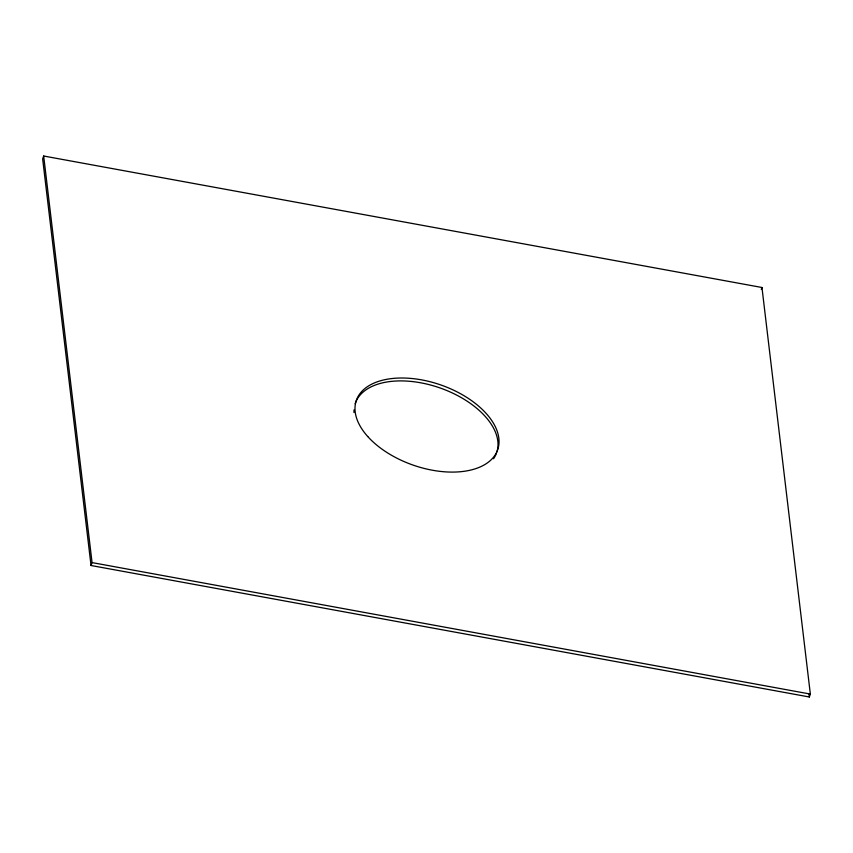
<?xml version="1.0" encoding="UTF-8"?>
<svg xmlns="http://www.w3.org/2000/svg" width="853" height="853" viewBox="0 0 853 853"><rect width="100%" height="100%" fill="white"/><g stroke="black" fill="none" stroke-linecap="round" stroke-linejoin="round"><path stroke-width="1.28" d="M43.674 156.014L42.65 158.925L91.036 565.507L809.326 696.986L810.35 694.075L761.964 287.493L43.674 156.014L92.06 562.596L91.036 565.507M761.281 289.434L761.964 287.493M92.06 562.596L810.35 694.075M809.017 694.342L809.326 696.986M496.446 453.242A74.861 42.405 19.3 0 1 493.524 458.733M353.984 412.511A74.861 42.405 19.3 0 1 354.006 409.941M355.125 403.832A74.861 42.405 19.3 0 1 438.922 387.561A74.861 42.405 19.3 0 1 496.851 452.079M367.76 436.544A74.861 42.405 19.3 0 0 492.106 458.807A74.861 42.405 19.3 0 0 421.158 379.788A74.861 42.405 19.3 0 0 367.76 436.544"/></g></svg>
